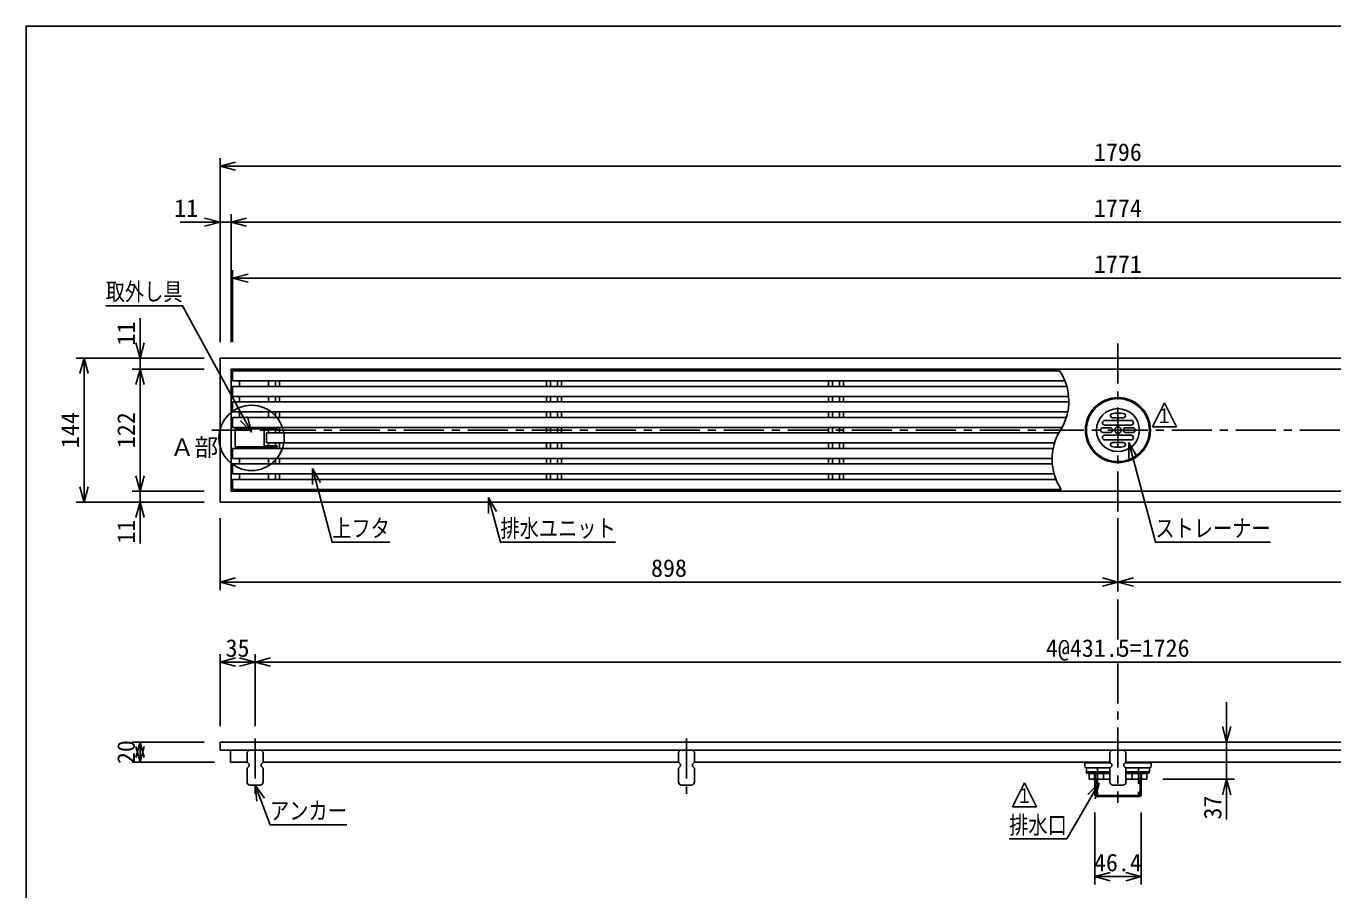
# Model space of a CAD drawing. Units: millimetres, scale not verified. Extents: x -1092 to 1092, y -744 to 696.
# Drawn here: x -1092 to 215, y -168 to 696 of the extents above; entities that cross this region are included whole.
import ezdxf
from ezdxf.enums import TextEntityAlignment as Align

# ---------------------------------------------------------------- set-up
doc = ezdxf.new("R2010")
doc.units = ezdxf.units.MM
doc.header["$LTSCALE"] = 8
doc.linetypes.add('CHAIN1', pattern=[8, 5, -1, 1, -1])
doc.linetypes.add('DASHED2', pattern=[3, 2, -1])
for name, color, linetype in [('0-0_計極細', 2, 'Continuous'), ('0-1_計細線', 3, 'Continuous'), ('0-5_寸法線', 7, 'Continuous'), ('0-7_枠細線', 5, 'Continuous'), ('0-8_枠中線', 5, 'Continuous')]:
    doc.layers.add(name, color=color, linetype=linetype)
doc.styles.add('ＭＳ ゴシック', font='')
doc.styles.get('ＭＳ ゴシック').set_extended_font_data('MS Gothic')

msp = doc.modelspace()

# ---------------------------------------------------------------- linework, layer by layer
at = {"layer": '0-0_計極細', "linetype": 'CHAIN1'}
for p, q in [((0, 378.462), (0, -80.721)), ((-906.171, 291.92), (906.857, 291.92)), ((-863, -16.439), (-863, -71.709)), ((-431.5, -16.439), (-431.5, -71.709))]:
    msp.add_line(p, q, dxfattribs=at)
at = {"layer": '0-0_計極細'}
for p, q in [((-878.5, 341.17), (-878.5, 335.67)), ((-849.45, 341.17), (-849.45, 335.67)), ((-842.55, 341.17), (-842.55, 335.67)), ((-838.5, 341.17), (-838.5, 335.67)), ((-571.5, 341.17), (-571.5, 335.67)), ((-567.45, 341.17), (-567.45, 335.67)), ((-560.55, 341.17), (-560.55, 335.67)), ((-556.5, 341.17), (-556.5, 335.67)), ((-289.5, 341.17), (-289.5, 335.67)), ((-285.45, 341.17), (-285.45, 335.67)), ((-278.55, 341.17), (-278.55, 335.67)), ((-274.5, 341.17), (-274.5, 335.67)), ((-878.5, 325.67), (-878.5, 320.17)), ((-849.45, 325.67), (-849.45, 320.17)), ((-842.55, 325.67), (-842.55, 320.17)), ((-838.5, 325.67), (-838.5, 320.17)), ((-571.5, 325.67), (-571.5, 320.17)), ((-567.45, 325.67), (-567.45, 320.17)), ((-560.55, 325.67), (-560.55, 320.17)), ((-556.5, 325.67), (-556.5, 320.17)), ((-289.5, 325.67), (-289.5, 320.17)), ((-285.45, 325.67), (-285.45, 320.17)), ((-278.55, 325.67), (-278.55, 320.17)), ((-274.5, 325.67), (-274.5, 320.17)), ((-878.5, 310.17), (-878.5, 304.67)), ((-849.45, 310.17), (-849.45, 304.67)), ((-842.55, 310.17), (-842.55, 304.67)), ((-838.5, 310.17), (-838.5, 304.67)), ((-571.5, 310.17), (-571.5, 304.67)), ((-567.45, 310.17), (-567.45, 304.67)), ((-560.55, 310.17), (-560.55, 304.67)), ((-556.5, 310.17), (-556.5, 304.67)), ((-289.5, 310.17), (-289.5, 304.67)), ((-285.45, 310.17), (-285.45, 304.67)), ((-278.55, 310.17), (-278.55, 304.67)), ((-274.5, 310.17), (-274.5, 304.67)), ((-878.5, 294.67), (-878.5, 294.07)), ((-849.45, 294.67), (-849.45, 293.07)), ((-849.45, 292.07), (-849.45, 289.17)), ((-842.55, 294.67), (-842.55, 293.07)), ((-842.55, 292.07), (-842.55, 289.17)), ((-838.5, 294.67), (-838.5, 289.17)), ((-571.5, 294.67), (-571.5, 289.17)), ((-567.45, 294.67), (-567.45, 289.17)), ((-560.55, 294.67), (-560.55, 289.17)), ((-556.5, 294.67), (-556.5, 289.17)), ((-289.5, 294.67), (-289.5, 289.17)), ((-285.45, 294.67), (-285.45, 289.17)), ((-278.55, 294.67), (-278.55, 289.17)), ((-274.5, 294.67), (-274.5, 289.17)), ((-849.45, 276.27), (-849.45, 279.17)), ((-849.45, 273.67), (-849.45, 275.27)), ((-842.55, 276.27), (-842.55, 279.17)), ((-842.55, 273.67), (-842.55, 275.27)), ((-838.5, 273.67), (-838.5, 279.17)), ((-571.5, 279.17), (-571.5, 273.67)), ((-567.45, 279.17), (-567.45, 273.67)), ((-560.55, 279.17), (-560.55, 273.67)), ((-556.5, 279.17), (-556.5, 273.67)), ((-289.5, 279.17), (-289.5, 273.67)), ((-285.45, 279.17), (-285.45, 273.67)), ((-278.55, 279.17), (-278.55, 273.67)), ((-274.5, 279.17), (-274.5, 273.67)), ((-878.5, 274.27), (-878.5, 273.67)), ((-878.5, 263.67), (-878.5, 258.17)), ((-849.45, 263.67), (-849.45, 258.17)), ((-842.55, 263.67), (-842.55, 258.17)), ((-838.5, 263.67), (-838.5, 258.17)), ((-571.5, 263.67), (-571.5, 258.17)), ((-567.45, 263.67), (-567.45, 258.17)), ((-560.55, 263.67), (-560.55, 258.17)), ((-556.5, 263.67), (-556.5, 258.17)), ((-289.5, 263.67), (-289.5, 258.17)), ((-285.45, 263.67), (-285.45, 258.17)), ((-278.55, 263.67), (-278.55, 258.17)), ((-274.5, 263.67), (-274.5, 258.17)), ((-878.5, 248.17), (-878.5, 242.67)), ((-849.45, 248.17), (-849.45, 242.67)), ((-842.55, 248.17), (-842.55, 242.67)), ((-838.5, 248.17), (-838.5, 242.67)), ((-571.5, 248.17), (-571.5, 242.67)), ((-567.45, 248.17), (-567.45, 242.67)), ((-560.55, 248.17), (-560.55, 242.67)), ((-556.5, 248.17), (-556.5, 242.67)), ((-289.5, 248.17), (-289.5, 242.67)), ((-285.45, 248.17), (-285.45, 242.67)), ((-278.55, 248.17), (-278.55, 242.67)), ((-274.5, 248.17), (-274.5, 242.67)), ((-33.2, -40.88), (-7.2, -40.88)), ((-23.5, -57.28), (-23.5, -49.78)), ((-23.5, -49.78), (-22.5, -50.78)), ((-22.5, -56.28), (-22.5, -50.78)), ((7.2, -40.88), (33.2, -40.88)), ((23.5, -49.78), (22.5, -50.78)), ((22.5, -56.28), (22.5, -50.78)), ((23.5, -57.28), (23.5, -49.78)), ((-23.5, -57.28), (-22.5, -56.28)), ((-22.2, -57.28), (-22.2, -74.58)), ((22.2, -57.28), (22.2, -74.58)), ((23.5, -57.28), (22.5, -56.28)), ((23.2, -73.58), (-23.2, -73.58))]:
    msp.add_line(p, q, dxfattribs=at)
at = {"layer": '0-0_計極細', "linetype": 'DASHED2'}
for p, q in [((-20.5, -45.78), (-20.5, -74.58)), ((20.5, -45.78), (20.5, -74.58))]:
    msp.add_line(p, q, dxfattribs=at)
at = {"layer": '0-0_計極細'}
for points in [[(-882, 294.07), (-873, 294.07), (-873, 293.07)], [(-882, 274.27), (-873, 274.27), (-873, 275.27)]]:
    msp.add_lwpolyline(points, dxfattribs=at)
for centre, start, end in [((-103.451, 320.92), 327.72738, 33.84606), ((-11.607, 262.92), 147.72738, 213.84606)]:
    msp.add_arc(centre, 54.312, start, end, dxfattribs=at)
at = {"layer": '0-1_計細線'}
for p, q in [((-885.5, 351.17), (-885.5, 341.17)), ((-58.343, 351.17), (-885.5, 351.17)), ((-885.5, 341.17), (-53.055, 341.17)), ((-885.5, 335.67), (-885.5, 325.67)), ((-51.18, 335.67), (-885.5, 335.67)), ((-885.5, 325.67), (-49.347, 325.67)), ((-885.5, 320.17), (-885.5, 310.17)), ((-49.144, 320.17), (-885.5, 320.17)), ((-885.5, 310.17), (-50.213, 310.17)), ((-885.5, 304.67), (-885.5, 294.67)), ((-51.627, 304.67), (-885.5, 304.67)), ((13.15, 301.67), (-13.15, 301.67)), ((5.5, 304.37), (-5.5, 304.37)), ((-885.5, 294.67), (-55.904, 294.67)), ((-841, 293.07), (-883, 293.07)), ((-883, 293.07), (-883, 275.27)), ((-853.8, 275.27), (-853.8, 293.07)), ((-853.8, 292.07), (-841, 292.07)), ((-851.5, 289.17), (-851.5, 279.17)), ((-59.155, 289.17), (-851.5, 289.17)), ((-841, 292.07), (-841, 293.07)), ((-7.7, 294.27), (-15, 294.27)), ((-7.7, 289.57), (-15, 289.57)), ((13.15, 296.97), (-13.15, 296.97)), ((15, 294.27), (7.7, 294.27)), ((15, 289.57), (7.7, 289.57)), ((-883, 275.27), (-841, 275.27)), ((-841, 276.27), (-853.8, 276.27)), ((-851.5, 279.17), (-63.432, 279.17)), ((-841, 275.27), (-841, 276.27)), ((13.15, 286.87), (-13.15, 286.87)), ((13.15, 282.17), (-13.15, 282.17)), ((5.5, 279.47), (-5.5, 279.47)), ((-885.5, 273.67), (-885.5, 263.67)), ((-64.845, 273.67), (-885.5, 273.67)), ((-885.5, 263.67), (-65.914, 263.67)), ((-885.5, 258.17), (-885.5, 248.17)), ((-65.711, 258.17), (-885.5, 258.17)), ((-885.5, 248.17), (-63.878, 248.17)), ((-885.5, 242.67), (-885.5, 232.67)), ((-62.003, 242.67), (-885.5, 242.67)), ((-885.5, 232.67), (-56.716, 232.67)), ((-869, -28.08), (-871, -30.08)), ((-871, -40.08), (-871, -30.08)), ((-855, -30.08), (-857, -28.08)), ((-855, -40.08), (-855, -30.08)), ((-437.5, -28.08), (-439.5, -30.08)), ((-439.5, -40.08), (-439.5, -30.08)), ((-423.5, -30.08), (-425.5, -28.08)), ((-423.5, -40.08), (-423.5, -30.08)), ((-6, -28.08), (-8, -30.08)), ((-8, -40.08), (-8, -30.08)), ((8, -30.08), (6, -28.08)), ((8, -40.08), (8, -30.08)), ((-871, -40.08), (-869, -42.08)), ((-869, -44.08), (-871, -46.08)), ((-871, -46.08), (-871, -60.08)), ((-869, -42.08), (-869, -44.08)), ((-855, -40.08), (-857, -42.08)), ((-857, -42.08), (-857, -44.08)), ((-857, -44.08), (-855, -46.08)), ((-439.5, -40.08), (-855, -40.08)), ((-855, -46.08), (-855, -60.08)), ((-439.5, -40.08), (-437.5, -42.08)), ((-437.5, -44.08), (-439.5, -46.08)), ((-439.5, -46.08), (-439.5, -60.08)), ((-437.5, -42.08), (-437.5, -44.08)), ((-423.5, -40.08), (-425.5, -42.08)), ((-425.5, -42.08), (-425.5, -44.08)), ((-425.5, -44.08), (-423.5, -46.08)), ((-8, -40.08), (-423.5, -40.08)), ((-423.5, -46.08), (-423.5, -60.08)), ((-33.2, -40.88), (-33.2, -44.28)), ((-31.7, -45.78), (-7.7, -45.78)), ((-31.7, -49.78), (-8, -49.78)), ((-31.5, -49.78), (-31.5, -45.78)), ((-8, -51.58), (-29.9, -51.58)), ((-28.75, -51.58), (-28.75, -57.28)), ((-14.375, -57.28), (-14.375, -51.58)), ((-8, -40.08), (-6, -42.08)), ((-6, -44.08), (-8, -46.08)), ((-8, -46.08), (-8, -60.08)), ((-6, -42.08), (-6, -44.08)), ((8, -40.08), (6, -42.08)), ((6, -42.08), (6, -44.08)), ((6, -44.08), (8, -46.08)), ((31.7, -45.78), (7.7, -45.78)), ((423.5, -40.08), (8, -40.08)), ((8, -46.08), (8, -60.08)), ((8, -49.78), (31.7, -49.78)), ((29.9, -51.58), (8, -51.58)), ((14.375, -57.28), (14.375, -51.58)), ((28.75, -51.58), (28.75, -57.28)), ((31.5, -49.78), (31.5, -45.78)), ((33.2, -40.88), (33.2, -44.28)), ((-868, -63.08), (-858, -63.08)), ((-436.5, -63.08), (-426.5, -63.08)), ((-28.75, -57.28), (-8, -57.28)), ((-23.2, -57.28), (-23.2, -73.58)), ((-5, -63.08), (5, -63.08)), ((8, -57.28), (28.75, -57.28)), ((23.2, -57.28), (23.2, -73.58)), ((-22.2, -74.58), (-23.2, -73.58)), ((-22.2, -74.58), (22.2, -74.58)), ((22.2, -74.58), (23.2, -73.58))]:
    msp.add_line(p, q, dxfattribs=at)
for points in [[(898, 219.92), (898, 363.92), (-898, 363.92), (-898, 219.92)], [(-887, 352.92), (-887, 230.92), (887, 230.92), (887, 352.92)], [(-898, -20.08), (-898, -28.08), (898, -28.08), (898, -20.08)]]:
    msp.add_lwpolyline(points, close=True, dxfattribs=at)
msp.add_lwpolyline([(-871, -40.08), (-887.7, -40.08), (-887.7, -28.08)], dxfattribs=at)
for radius in [32.5, 31.5, 21.5, 3.1]:
    msp.add_circle((0, 291.92), radius, dxfattribs=at)
for centre, radius, start, end in [((-13.15, 299.32), 2.35, 90, 180), ((-5.5, 306.37), 2, 108.40042, 270), ((0, 285.239), 23.831, 75.09095, 104.90905), ((5.5, 306.37), 2, 270, 71.59958), ((13.15, 299.32), 2.35, 0, 90), ((-15, 291.92), 2.35, 90, 180), ((-15, 291.92), 2.35, 180, 270), ((-13.15, 299.32), 2.35, 180, 270), ((-7.7, 291.92), 2.35, 0, 90), ((-7.7, 291.92), 2.35, 270, 360), ((7.7, 291.92), 2.35, 90, 180), ((7.7, 291.92), 2.35, 180, 270), ((13.15, 299.32), 2.35, 270, 360), ((15, 291.92), 2.35, 0, 90), ((15, 291.92), 2.35, 270, 360), ((-13.15, 284.52), 2.35, 90, 180), ((-13.15, 284.52), 2.35, 180, 270), ((-5.5, 277.47), 2, 90, 251.59958), ((0, 298.601), 23.831, 255.09095, 284.90905), ((5.5, 277.47), 2, 288.40042, 90), ((13.15, 284.52), 2.35, 0, 90), ((13.15, 284.52), 2.35, 270, 360), ((-34, -40.88), 0.8, 0, 90), ((-31.7, -44.28), 1.5, 180, 270), ((-31.7, -44.28), 1.5, 180, 270), ((-29.9, -49.78), 1.8, 180, 270), ((29.9, -49.78), 1.8, 270, 360), ((31.7, -44.28), 1.5, 270, 360), ((31.7, -44.28), 1.5, 270, 360), ((34, -40.88), 0.8, 90, 180), ((-868, -60.08), 3, 180, 270), ((-858, -60.08), 3, 270, 360), ((-436.5, -60.08), 3, 180, 270), ((-426.5, -60.08), 3, 270, 360), ((-5, -60.08), 3, 180, 270), ((5, -60.08), 3, 270, 360)]:
    msp.add_arc(centre, radius, start, end, dxfattribs=at)
at = {"layer": '0-5_寸法線'}
for p, q in [((-898, 379.92), (-898, 563.92)), ((-898, 555.92), (-882.545, 560.061)), ((-898, 555.92), (-882.545, 551.779)), ((-898, 555.92), (898, 555.92)), ((-938, 499.92), (-887, 499.92)), ((-898, 499.92), (-913.455, 504.061)), ((-898, 499.92), (-913.455, 495.779)), ((-898, 379.92), (-898, 507.92)), ((-887, 379.92), (-887, 507.92)), ((-887, 499.92), (-871.545, 504.061)), ((-887, 499.92), (-871.545, 495.779)), ((-887, 499.92), (887, 499.92)), ((-885.5, 379.92), (-885.5, 451.92)), ((-885.5, 443.92), (-870.045, 448.061)), ((-885.5, 443.92), (-870.045, 439.779)), ((-885.5, 443.92), (885.5, 443.92)), ((-978, 352.92), (-978, 403.92)), ((-978, 363.92), (-982.141, 379.375)), ((-978, 363.92), (-973.859, 379.375)), ((-914, 363.92), (-1042, 363.92)), ((-1034, 363.92), (-1038.141, 348.465)), ((-1034, 363.92), (-1029.859, 348.465)), ((-1034, 219.92), (-1034, 363.92)), ((-914, 363.92), (-986, 363.92)), ((-914, 352.92), (-986, 352.92)), ((-978, 352.92), (-982.141, 337.465)), ((-978, 352.92), (-973.859, 337.465)), ((-978, 230.92), (-978, 352.92)), ((-866.734, 290.018), (-877.767, 301.606)), ((-866.734, 290.018), (-870.495, 305.57)), ((10.85, 279.459), (10.834, 263.459)), ((10.85, 279.459), (18.836, 265.595)), ((-805.548, 253.49), (-805.558, 237.49)), ((-805.548, 253.49), (-797.557, 239.629)), ((-1034, 219.92), (-1038.141, 235.375)), ((-1034, 219.92), (-1029.859, 235.375)), ((-978, 230.92), (-982.141, 246.375)), ((-978, 230.92), (-973.859, 246.375)), ((-914, 230.92), (-986, 230.92)), ((-978, 178.421), (-978, 230.92)), ((-629.507, 224.423), (-629.517, 208.423)), ((-629.507, 224.423), (-621.515, 210.561)), ((-914, 219.92), (-1042, 219.92)), ((-914, 219.92), (-986, 219.92)), ((-978, 219.92), (-982.141, 204.465)), ((-978, 219.92), (-973.859, 204.465)), ((-898, 203.92), (-898, 131.92)), ((0, 203.92), (0, 131.92)), ((-898, 139.92), (-882.545, 144.061)), ((0, 139.92), (-15.455, 144.061)), ((0, 139.92), (15.455, 144.061)), ((-898, 139.92), (-882.545, 135.779)), ((-898, 139.92), (0, 139.92)), ((0, 139.92), (-15.455, 135.779)), ((0, 139.92), (15.455, 135.779)), ((0, 139.92), (898, 139.92)), ((-898, -4.08), (-898, 67.92)), ((-863, -4.08), (-863, 67.92)), ((-898, 59.92), (-882.545, 64.061)), ((-898, 59.92), (-882.545, 55.779)), ((-898, 59.92), (-863, 59.92)), ((-863, 59.92), (-878.455, 64.061)), ((-863, 59.92), (-878.455, 55.779)), ((-863, 59.92), (-847.545, 64.061)), ((-863, 59.92), (-847.545, 55.779)), ((-863, 59.92), (863, 59.92)), ((108.75, -97.528), (108.75, 19.92)), ((108.75, -20.08), (104.609, -4.625)), ((108.75, -20.08), (112.891, -4.625)), ((-914, -20.08), (-986, -20.08)), ((-978, -20.08), (-982.141, -35.535)), ((-978, -40.08), (-982.141, -24.625)), ((-978, -20.08), (-973.859, -35.535)), ((-978, -20.08), (-978, -40.08)), ((-978, -40.08), (-973.859, -24.625)), ((44.75, -20.08), (116.75, -20.08)), ((-903.7, -40.08), (-986, -40.08)), ((-863, -63.08), (-853.674, -76.081)), ((-863, -63.08), (-861.424, -79.002)), ((-18.729, -61.248), (-30.081, -72.523)), ((-18.729, -61.248), (-22.922, -76.688)), ((44.75, -57.28), (116.75, -57.28)), ((108.75, -57.28), (104.609, -72.735)), ((108.75, -57.28), (112.891, -72.735)), ((-23.2, -90.58), (-23.2, -162.58)), ((23.2, -90.58), (23.2, -162.58)), ((-23.2, -154.58), (-7.745, -150.439)), ((-23.2, -154.58), (-7.745, -158.721)), ((-23.2, -154.58), (23.2, -154.58)), ((23.2, -154.58), (7.745, -150.439)), ((23.2, -154.58), (7.745, -158.721))]:
    msp.add_line(p, q, dxfattribs=at)
for points in [[(-866.734, 290.018), (-935.593, 416.35), (-1012.393, 416.35)], [(10.85, 279.459), (37.472, 179.726), (152.672, 179.726)], [(-805.548, 253.49), (-785.832, 179.726), (-728.232, 179.726)], [(-629.507, 224.423), (-617.56, 179.726), (-502.36, 179.726)], [(-863, -63.08), (-848.043, -102.763), (-771.243, -102.763)], [(-18.729, -61.248), (-51.166, -116.994), (-108.766, -116.994)]]:
    msp.add_lwpolyline(points, dxfattribs=at)
msp.add_circle((-866.494, 284.17), 32.624, dxfattribs=at)
at = {"layer": '0-7_枠細線'}
for p, q in [((46.5, 319.113), (34.5, 295.113)), ((58.5, 295.113), (46.5, 319.113)), ((34.5, 295.113), (58.5, 295.113)), ((-93.364, -60.862), (-105.364, -84.862)), ((-81.364, -84.862), (-93.364, -60.862)), ((-105.364, -84.862), (-81.364, -84.862))]:
    msp.add_line(p, q, dxfattribs=at)
at = {"layer": '0-8_枠中線'}
msp.add_lwpolyline([(-1092, -744), (-1092, 696), (1092, 696), (1092, -744)], close=True, dxfattribs=at)

# ---------------------------------------------------------------- texts
at = {"layer": '0-5_寸法線', "style": 'ＭＳ ゴシック'}
for s, p in [('1796', (-24, 555.92)), ('11', (-943.991, 499.92)), ('1774', (-24, 499.92)), ('1771', (-24, 443.92)), ('Ａ部', (-947.876, 260.671)), ('898', (-467, 139.92)), ('35', (-892.5, 59.92)), ('4@431.5=1726', (-72, 59.92)), ('46.4', (-24, -154.58))]:
    msp.add_text(s, height=17.6, dxfattribs=at).set_placement(p, align=Align.BOTTOM_LEFT)
at = {"layer": '0-5_寸法線', "style": 'ＭＳ ゴシック', "width": 0.8}
for s, p in [('取外し具', (-1012.393, 416.35)), ('上フタ', (-785.832, 179.726)), ('排水ユニット', (-617.56, 179.726)), ('ストレーナー', (37.472, 179.726)), ('アンカー', (-848.043, -102.763)), ('排水口', (-108.766, -116.994))]:
    msp.add_text(s, height=17.6, dxfattribs=at).set_placement(p, align=Align.BOTTOM_LEFT)
at = {"layer": '0-5_寸法線', "style": 'ＭＳ ゴシック'}
for s, p in [('11', (-978, 376.606)), ('144', (-1034, 273.92)), ('122', (-978, 273.92)), ('11', (-978, 178.421)), ('20', (-978, -42.08)), ('37', (108.75, -97.528))]:
    msp.add_text(s, height=17.6, rotation=90, dxfattribs=at).set_placement(p, align=Align.BOTTOM_LEFT)
at = {"layer": '0-7_枠細線', "style": 'ＭＳ ゴシック', "width": 0.8}
for p in [(38.284, 294.622), (-101.579, -85.353)]:
    msp.add_text('１', height=14.66, dxfattribs=at).set_placement(p, align=Align.BOTTOM_LEFT)

doc.saveas('drawing.dxf')
